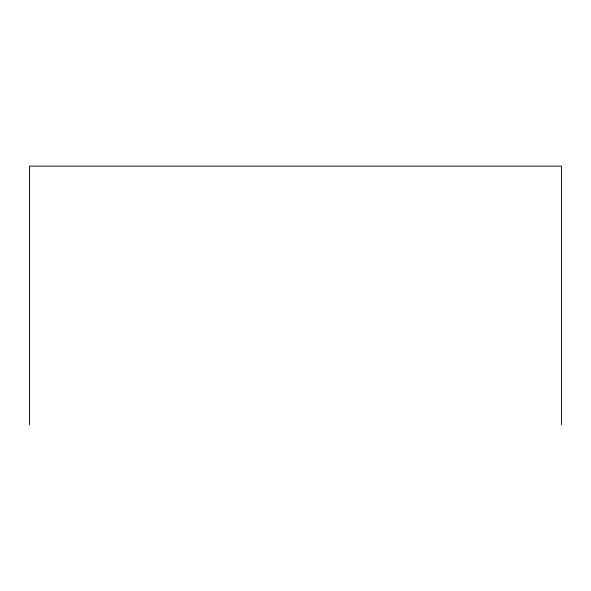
<?xml version="1.0" encoding="UTF-8"?>
<svg xmlns="http://www.w3.org/2000/svg" width="591" height="591" viewBox="0 0 591 591"><rect width="100%" height="100%" fill="white"/><g stroke="black" fill="none" stroke-linecap="round" stroke-linejoin="round"><path stroke-width="0.89" d="M561.45 424.877L561.45 166.123L29.55 166.123L29.55 424.877"/></g></svg>
